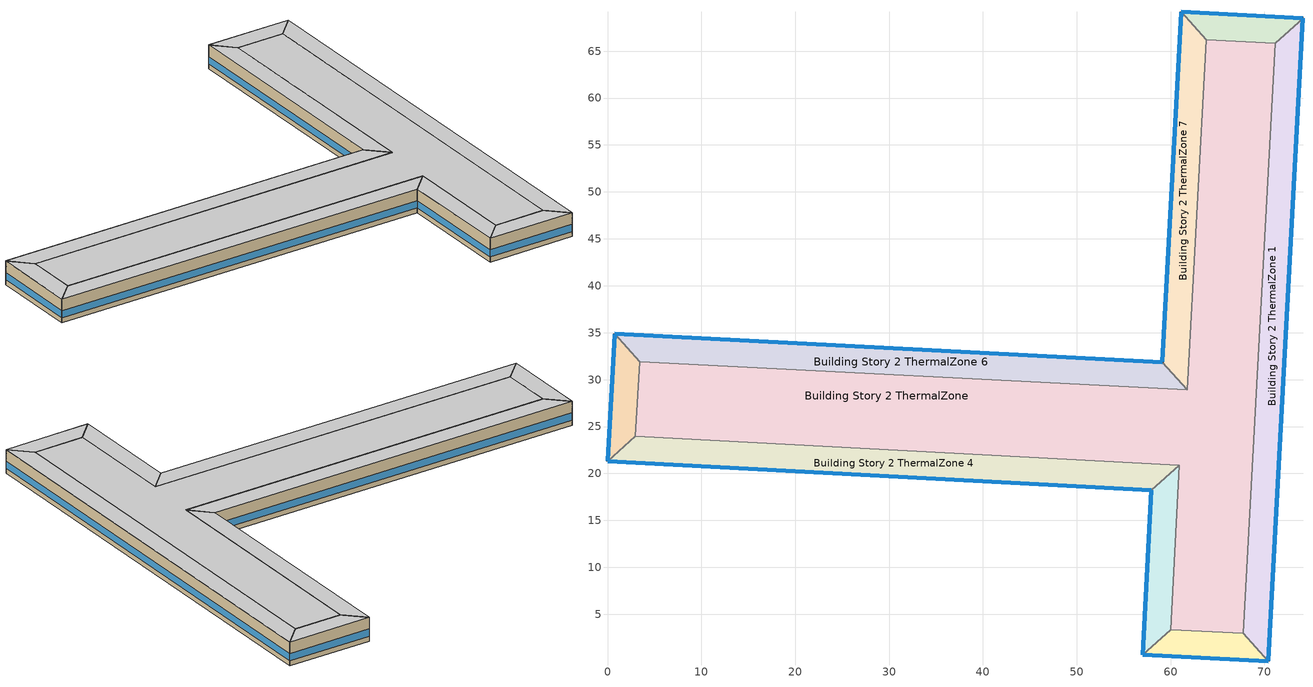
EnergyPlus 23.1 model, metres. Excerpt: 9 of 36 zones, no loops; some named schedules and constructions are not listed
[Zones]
Building Story 2 ThermalZone
 floor adiabatic (Typical Interior Ceiling): 71.13,65.85 67.74,2.97 59.99,3.35 60.92,20.89 2.98,23.99 3.43,31.9 61.79,28.9 63.8,66.22 z3.6
 wall adiabatic (Typical Interior Wall): 67.74,2.97 71.13,65.85 63.8,66.22 61.79,28.9 3.43,31.9 2.98,23.99 60.92,20.89 59.99,3.35 67.74,2.97 z3.6:7.2
 ceiling adiabatic (Typical Interior Floor): 63.8,66.22 61.79,28.9 3.43,31.9 2.98,23.99 60.92,20.89 59.99,3.35 67.74,2.97 71.13,65.85 z7.2
Building Story 2 ThermalZone 1
 floor adiabatic (Typical Interior Ceiling): 74.1,68.52 70.42,0 67.74,2.97 71.13,65.85 z3.6
 wall outside (Typical Insulated Steel Framed Exterior Wall R-12.99): 70.42,0 74.1,68.52 z3.6:7.2
 wall adiabatic (Typical Interior Wall): 74.1,68.52 71.13,65.85 67.74,2.97 70.42,0 z3.6:7.2
 window (U 0.55 SHGC 0.25): 70.42,0.03 74.1,68.5 z4.36:5.44
 ceiling adiabatic (Typical Interior Floor): 71.13,65.85 67.74,2.97 70.42,0 74.1,68.52 z7.2
Building Story 2 ThermalZone 2
 floor adiabatic (Typical Interior Ceiling): 70.42,0 57.02,0.67 59.99,3.35 67.74,2.97 z3.6
 wall outside (Typical Insulated Steel Framed Exterior Wall R-12.99): 57.02,0.67 70.42,0 z3.6:7.2
 wall adiabatic (Typical Interior Wall): 70.42,0 67.74,2.97 59.99,3.35 57.02,0.67 z3.6:7.2
 window (U 0.55 SHGC 0.25): 57.05,0.67 70.4,0 z4.36:5.45
 ceiling adiabatic (Typical Interior Floor): 67.74,2.97 59.99,3.35 57.02,0.67 70.42,0 z7.2
Building Story 2 ThermalZone 3
 floor adiabatic (Typical Interior Ceiling): 57.02,0.67 57.94,18.21 60.92,20.89 59.99,3.35 z3.6
 wall outside (Typical Insulated Steel Framed Exterior Wall R-12.99): 57.94,18.21 57.02,0.67 z3.6:7.2
 wall adiabatic (Typical Interior Wall): 57.02,0.67 59.99,3.35 60.92,20.89 57.94,18.21 z3.6:7.2
 window (U 0.55 SHGC 0.25): 57.94,18.19 57.02,0.69 z4.36:5.45
 ceiling adiabatic (Typical Interior Floor): 59.99,3.35 60.92,20.89 57.94,18.21 57.02,0.67 z7.2
Building Story 2 ThermalZone 4
 floor adiabatic (Typical Interior Ceiling): 57.94,18.21 0,21.32 2.98,23.99 60.92,20.89 z3.6
 wall outside (Typical Insulated Steel Framed Exterior Wall R-12.99): 0,21.32 57.94,18.21 z3.6:7.2
 wall adiabatic (Typical Interior Wall): 57.94,18.21 60.92,20.89 2.98,23.99 0,21.32 z3.6:7.2
 window (U 0.55 SHGC 0.25): 0.03,21.32 57.92,18.22 z4.36:5.44
 ceiling adiabatic (Typical Interior Floor): 60.92,20.89 2.98,23.99 0,21.32 57.94,18.21 z7.2
Building Story 2 ThermalZone 5
 floor adiabatic (Typical Interior Ceiling): 0,21.32 0.75,34.87 3.43,31.9 2.98,23.99 z3.6
 wall outside (Typical Insulated Steel Framed Exterior Wall R-12.99): 0.75,34.87 0,21.32 z3.6:7.2
 wall adiabatic (Typical Interior Wall): 0,21.32 2.98,23.99 3.43,31.9 0.75,34.87 z3.6:7.2
 window (U 0.55 SHGC 0.25): 0.75,34.85 0,21.35 z4.36:5.45
 ceiling adiabatic (Typical Interior Floor): 2.98,23.99 3.43,31.9 0.75,34.87 0,21.32 z7.2
Building Story 2 ThermalZone 6
 floor adiabatic (Typical Interior Ceiling): 0.75,34.87 59.12,31.87 61.79,28.9 3.43,31.9 z3.6
 wall outside (Typical Insulated Steel Framed Exterior Wall R-12.99): 59.12,31.87 0.75,34.87 z3.6:7.2
 wall adiabatic (Typical Interior Wall): 0.75,34.87 3.43,31.9 61.79,28.9 59.12,31.87 z3.6:7.2
 window (U 0.55 SHGC 0.25): 59.09,31.88 0.78,34.87 z4.36:5.44
 ceiling adiabatic (Typical Interior Ceiling): 3.43,31.9 61.79,28.9 59.12,31.87 0.75,34.87 z7.2
Building Story 2 ThermalZone 7
 floor adiabatic (Typical Interior Floor): 59.12,31.87 61.13,69.19 63.8,66.22 61.79,28.9 z3.6
 wall outside (Typical Insulated Steel Framed Exterior Wall R-12.99): 61.13,69.19 59.12,31.87 z3.6:7.2
 wall adiabatic (Typical Interior Wall): 59.12,31.87 61.79,28.9 63.8,66.22 61.13,69.19 z3.6:7.2
 window (U 0.55 SHGC 0.25): 61.12,69.17 59.12,31.9 z4.36:5.44
 ceiling adiabatic (Typical Interior Ceiling): 61.79,28.9 63.8,66.22 61.13,69.19 59.12,31.87 z7.2
Building Story 2 ThermalZone 8
 floor adiabatic (Typical Interior Floor): 61.13,69.19 74.1,68.52 71.13,65.85 63.8,66.22 z3.6
 wall outside (Typical Insulated Steel Framed Exterior Wall R-12.99): 74.1,68.52 61.13,69.19 z3.6:7.2
 wall adiabatic (Typical Interior Wall): 61.13,69.19 63.8,66.22 71.13,65.85 74.1,68.52 z3.6:7.2
 window (U 0.55 SHGC 0.25): 74.08,68.53 61.15,69.19 z4.36:5.45
 ceiling adiabatic (Typical Interior Ceiling): 63.8,66.22 71.13,65.85 74.1,68.52 61.13,69.19 z7.2
[Schedule:Week:Daily]
SchoolSecondary BLDG_LIGHT_OFFICE_SCH_2013 Week Rule - Aug30-Sep5: SchoolSecondary BLDG_LIGHT_OFFICE_SCH_2013 Wknd Day 1, SchoolSecondary BLDG_LIGHT_OFFICE_SCH_2013 Wkdy Day 1, SchoolSecondary BLDG_LIGHT_OFFICE_SCH_2013 Wkdy Day 2, SchoolSecondary BLDG_LIGHT_OFFICE_SCH_2013 Wkdy Day 2, SchoolSecondary BLDG_LIGHT_OFFICE_SCH_2013 Wkdy Day 2, SchoolSecondary BLDG_LIGHT_OFFICE_SCH_2013 Wkdy Day 2, SchoolSecondary BLDG_LIGHT_OFFICE_SCH_2013 Default, SchoolSecondary BLDG_LIGHT_OFFICE_SCH_2013 Default, SchoolSecondary BLDG_LIGHT_OFFICE_SCH_2013 Summer Design Day, SchoolSecondary BLDG_LIGHT_OFFICE_SCH_2013 Winter Design Day, SchoolSecondary BLDG_LIGHT_OFFICE_SCH_2013 Default, SchoolSecondary BLDG_LIGHT_OFFICE_SCH_2013 Default
SchoolSecondary BLDG_LIGHT_OFFICE_SCH_2013 Week Rule - Sep6-Dec31: SchoolSecondary BLDG_LIGHT_OFFICE_SCH_2013 Default, SchoolSecondary BLDG_LIGHT_OFFICE_SCH_2013 Wkdy Day 2, SchoolSecondary BLDG_LIGHT_OFFICE_SCH_2013 Wkdy Day 2, SchoolSecondary BLDG_LIGHT_OFFICE_SCH_2013 Wkdy Day 2, SchoolSecondary BLDG_LIGHT_OFFICE_SCH_2013 Wkdy Day 2, SchoolSecondary BLDG_LIGHT_OFFICE_SCH_2013 Wkdy Day 2, SchoolSecondary BLDG_LIGHT_OFFICE_SCH_2013 Default, SchoolSecondary BLDG_LIGHT_OFFICE_SCH_2013 Default, SchoolSecondary BLDG_LIGHT_OFFICE_SCH_2013 Summer Design Day, SchoolSecondary BLDG_LIGHT_OFFICE_SCH_2013 Winter Design Day, SchoolSecondary BLDG_LIGHT_OFFICE_SCH_2013 Default, SchoolSecondary BLDG_LIGHT_OFFICE_SCH_2013 Default
SchoolSecondary BLDG_LIGHT_BATH_SCH_2013 Week Rule - Jan1-Jan3: SchoolSecondary BLDG_LIGHT_BATH_SCH_2013 Wkdy Day, SchoolSecondary BLDG_LIGHT_BATH_SCH_2013 Wkdy Day, SchoolSecondary BLDG_LIGHT_BATH_SCH_2013 Wkdy Day, SchoolSecondary BLDG_LIGHT_BATH_SCH_2013 Wkdy Day, SchoolSecondary BLDG_LIGHT_BATH_SCH_2013 Wkdy Day, SchoolSecondary BLDG_LIGHT_BATH_SCH_2013 Wkdy Day, SchoolSecondary BLDG_LIGHT_BATH_SCH_2013 Wknd Day, SchoolSecondary BLDG_LIGHT_BATH_SCH_2013 Default, SchoolSecondary BLDG_LIGHT_BATH_SCH_2013 Summer Design Day, SchoolSecondary BLDG_LIGHT_BATH_SCH_2013 Winter Design Day, SchoolSecondary BLDG_LIGHT_BATH_SCH_2013 Default, SchoolSecondary BLDG_LIGHT_BATH_SCH_2013 Default
SchoolSecondary BLDG_LIGHT_BATH_SCH_2013 Week Rule - Jan4-Jun27: SchoolSecondary BLDG_LIGHT_BATH_SCH_2013 Wknd Day, SchoolSecondary BLDG_LIGHT_BATH_SCH_2013 Wkdy Day, SchoolSecondary BLDG_LIGHT_BATH_SCH_2013 Wkdy Day, SchoolSecondary BLDG_LIGHT_BATH_SCH_2013 Wkdy Day, SchoolSecondary BLDG_LIGHT_BATH_SCH_2013 Wkdy Day, SchoolSecondary BLDG_LIGHT_BATH_SCH_2013 Wkdy Day, SchoolSecondary BLDG_LIGHT_BATH_SCH_2013 Wknd Day, SchoolSecondary BLDG_LIGHT_BATH_SCH_2013 Default, SchoolSecondary BLDG_LIGHT_BATH_SCH_2013 Summer Design Day, SchoolSecondary BLDG_LIGHT_BATH_SCH_2013 Winter Design Day, SchoolSecondary BLDG_LIGHT_BATH_SCH_2013 Default, SchoolSecondary BLDG_LIGHT_BATH_SCH_2013 Default
SchoolSecondary BLDG_LIGHT_BATH_SCH_2013 Week Rule - Jun28-Jul4: SchoolSecondary BLDG_LIGHT_BATH_SCH_2013 Wknd Day, SchoolSecondary BLDG_LIGHT_BATH_SCH_2013 Wkdy Day, SchoolSecondary BLDG_LIGHT_BATH_SCH_2013 Wkdy Day, SchoolSecondary BLDG_LIGHT_BATH_SCH_2013 Wkdy Day 1, SchoolSecondary BLDG_LIGHT_BATH_SCH_2013 Wkdy Day 1, SchoolSecondary BLDG_LIGHT_BATH_SCH_2013 Wkdy Day 1, SchoolSecondary BLDG_LIGHT_BATH_SCH_2013 Wknd Day 1, SchoolSecondary BLDG_LIGHT_BATH_SCH_2013 Default, SchoolSecondary BLDG_LIGHT_BATH_SCH_2013 Summer Design Day, SchoolSecondary BLDG_LIGHT_BATH_SCH_2013 Winter Design Day, SchoolSecondary BLDG_LIGHT_BATH_SCH_2013 Default, SchoolSecondary BLDG_LIGHT_BATH_SCH_2013 Default
SchoolSecondary BLDG_LIGHT_BATH_SCH_2013 Week Rule - Jul5-Aug29: SchoolSecondary BLDG_LIGHT_BATH_SCH_2013 Wknd Day 1, SchoolSecondary BLDG_LIGHT_BATH_SCH_2013 Wkdy Day 1, SchoolSecondary BLDG_LIGHT_BATH_SCH_2013 Wkdy Day 1, SchoolSecondary BLDG_LIGHT_BATH_SCH_2013 Wkdy Day 1, SchoolSecondary BLDG_LIGHT_BATH_SCH_2013 Wkdy Day 1, SchoolSecondary BLDG_LIGHT_BATH_SCH_2013 Wkdy Day 1, SchoolSecondary BLDG_LIGHT_BATH_SCH_2013 Wknd Day 1, SchoolSecondary BLDG_LIGHT_BATH_SCH_2013 Default, SchoolSecondary BLDG_LIGHT_BATH_SCH_2013 Summer Design Day, SchoolSecondary BLDG_LIGHT_BATH_SCH_2013 Winter Design Day, SchoolSecondary BLDG_LIGHT_BATH_SCH_2013 Default, SchoolSecondary BLDG_LIGHT_BATH_SCH_2013 Default
SchoolSecondary BLDG_LIGHT_BATH_SCH_2013 Week Rule - Aug30-Sep5: SchoolSecondary BLDG_LIGHT_BATH_SCH_2013 Wknd Day 1, SchoolSecondary BLDG_LIGHT_BATH_SCH_2013 Wkdy Day 1, SchoolSecondary BLDG_LIGHT_BATH_SCH_2013 Wkdy Day 2, SchoolSecondary BLDG_LIGHT_BATH_SCH_2013 Wkdy Day 2, SchoolSecondary BLDG_LIGHT_BATH_SCH_2013 Wkdy Day 2, SchoolSecondary BLDG_LIGHT_BATH_SCH_2013 Wkdy Day 2, SchoolSecondary BLDG_LIGHT_BATH_SCH_2013 Default, SchoolSecondary BLDG_LIGHT_BATH_SCH_2013 Default, SchoolSecondary BLDG_LIGHT_BATH_SCH_2013 Summer Design Day, SchoolSecondary BLDG_LIGHT_BATH_SCH_2013 Winter Design Day, SchoolSecondary BLDG_LIGHT_BATH_SCH_2013 Default, SchoolSecondary BLDG_LIGHT_BATH_SCH_2013 Default
SchoolSecondary BLDG_LIGHT_BATH_SCH_2013 Week Rule - Sep6-Dec31: SchoolSecondary BLDG_LIGHT_BATH_SCH_2013 Default, SchoolSecondary BLDG_LIGHT_BATH_SCH_2013 Wkdy Day 2, SchoolSecondary BLDG_LIGHT_BATH_SCH_2013 Wkdy Day 2, SchoolSecondary BLDG_LIGHT_BATH_SCH_2013 Wkdy Day 2, SchoolSecondary BLDG_LIGHT_BATH_SCH_2013 Wkdy Day 2, SchoolSecondary BLDG_LIGHT_BATH_SCH_2013 Wkdy Day 2, SchoolSecondary BLDG_LIGHT_BATH_SCH_2013 Default, SchoolSecondary BLDG_LIGHT_BATH_SCH_2013 Default, SchoolSecondary BLDG_LIGHT_BATH_SCH_2013 Summer Design Day, SchoolSecondary BLDG_LIGHT_BATH_SCH_2013 Winter Design Day, SchoolSecondary BLDG_LIGHT_BATH_SCH_2013 Default, SchoolSecondary BLDG_LIGHT_BATH_SCH_2013 Default
SchoolSecondary BLDG_OCC_SCH_Auditorium Week Rule - Jan1-Jan3: SchoolSecondary BLDG_OCC_SCH_Auditorium Wkdy|SmrDsn Day, SchoolSecondary BLDG_OCC_SCH_Auditorium Wkdy|SmrDsn Day, SchoolSecondary BLDG_OCC_SCH_Auditorium Wkdy|SmrDsn Day, SchoolSecondary BLDG_OCC_SCH_Auditorium Wkdy|SmrDsn Day, SchoolSecondary BLDG_OCC_SCH_Auditorium Wkdy|SmrDsn Day, SchoolSecondary BLDG_OCC_SCH_Auditorium Wkdy|SmrDsn Day, SchoolSecondary BLDG_OCC_SCH_Auditorium Wknd Day, SchoolSecondary BLDG_OCC_SCH_Auditorium Default, SchoolSecondary BLDG_OCC_SCH_Auditorium Summer Design Day, SchoolSecondary BLDG_OCC_SCH_Auditorium Winter Design Day, SchoolSecondary BLDG_OCC_SCH_Auditorium Default, SchoolSecondary BLDG_OCC_SCH_Auditorium Default
SchoolSecondary BLDG_OCC_SCH_Auditorium Week Rule - Jan4-Jun27: SchoolSecondary BLDG_OCC_SCH_Auditorium Wknd Day, SchoolSecondary BLDG_OCC_SCH_Auditorium Wkdy|SmrDsn Day, SchoolSecondary BLDG_OCC_SCH_Auditorium Wkdy|SmrDsn Day, SchoolSecondary BLDG_OCC_SCH_Auditorium Wkdy|SmrDsn Day, SchoolSecondary BLDG_OCC_SCH_Auditorium Wkdy|SmrDsn Day, SchoolSecondary BLDG_OCC_SCH_Auditorium Wkdy|SmrDsn Day, SchoolSecondary BLDG_OCC_SCH_Auditorium Wknd Day, SchoolSecondary BLDG_OCC_SCH_Auditorium Default, SchoolSecondary BLDG_OCC_SCH_Auditorium Summer Design Day, SchoolSecondary BLDG_OCC_SCH_Auditorium Winter Design Day, SchoolSecondary BLDG_OCC_SCH_Auditorium Default, SchoolSecondary BLDG_OCC_SCH_Auditorium Default
SchoolSecondary BLDG_OCC_SCH_Auditorium Week Rule - Jun28-Jul4: SchoolSecondary BLDG_OCC_SCH_Auditorium Wknd Day, SchoolSecondary BLDG_OCC_SCH_Auditorium Wkdy|SmrDsn Day, SchoolSecondary BLDG_OCC_SCH_Auditorium Wkdy|SmrDsn Day, SchoolSecondary BLDG_OCC_SCH_Auditorium Wkdy|SmrDsn Day 1, SchoolSecondary BLDG_OCC_SCH_Auditorium Wkdy|SmrDsn Day 1, SchoolSecondary BLDG_OCC_SCH_Auditorium Wkdy|SmrDsn Day 1, SchoolSecondary BLDG_OCC_SCH_Auditorium Wknd Day 1, SchoolSecondary BLDG_OCC_SCH_Auditorium Default, SchoolSecondary BLDG_OCC_SCH_Auditorium Summer Design Day, SchoolSecondary BLDG_OCC_SCH_Auditorium Winter Design Day, SchoolSecondary BLDG_OCC_SCH_Auditorium Default, SchoolSecondary BLDG_OCC_SCH_Auditorium Default
SchoolSecondary BLDG_OCC_SCH_Auditorium Week Rule - Jul5-Aug29: SchoolSecondary BLDG_OCC_SCH_Auditorium Wknd Day 1, SchoolSecondary BLDG_OCC_SCH_Auditorium Wkdy|SmrDsn Day 1, SchoolSecondary BLDG_OCC_SCH_Auditorium Wkdy|SmrDsn Day 1, SchoolSecondary BLDG_OCC_SCH_Auditorium Wkdy|SmrDsn Day 1, SchoolSecondary BLDG_OCC_SCH_Auditorium Wkdy|SmrDsn Day 1, SchoolSecondary BLDG_OCC_SCH_Auditorium Wkdy|SmrDsn Day 1, SchoolSecondary BLDG_OCC_SCH_Auditorium Wknd Day 1, SchoolSecondary BLDG_OCC_SCH_Auditorium Default, SchoolSecondary BLDG_OCC_SCH_Auditorium Summer Design Day, SchoolSecondary BLDG_OCC_SCH_Auditorium Winter Design Day, SchoolSecondary BLDG_OCC_SCH_Auditorium Default, SchoolSecondary BLDG_OCC_SCH_Auditorium Default
SchoolSecondary BLDG_OCC_SCH_Auditorium Week Rule - Aug30-Sep5: SchoolSecondary BLDG_OCC_SCH_Auditorium Wknd Day 1, SchoolSecondary BLDG_OCC_SCH_Auditorium Wkdy|SmrDsn Day 1, SchoolSecondary BLDG_OCC_SCH_Auditorium Wkdy|SmrDsn Day 2, SchoolSecondary BLDG_OCC_SCH_Auditorium Wkdy|SmrDsn Day 2, SchoolSecondary BLDG_OCC_SCH_Auditorium Wkdy|SmrDsn Day 2, SchoolSecondary BLDG_OCC_SCH_Auditorium Wkdy|SmrDsn Day 2, SchoolSecondary BLDG_OCC_SCH_Auditorium Default, SchoolSecondary BLDG_OCC_SCH_Auditorium Default, SchoolSecondary BLDG_OCC_SCH_Auditorium Summer Design Day, SchoolSecondary BLDG_OCC_SCH_Auditorium Winter Design Day, SchoolSecondary BLDG_OCC_SCH_Auditorium Default, SchoolSecondary BLDG_OCC_SCH_Auditorium Default
SchoolSecondary BLDG_OCC_SCH_Auditorium Week Rule - Sep6-Dec31: SchoolSecondary BLDG_OCC_SCH_Auditorium Default, SchoolSecondary BLDG_OCC_SCH_Auditorium Wkdy|SmrDsn Day 2, SchoolSecondary BLDG_OCC_SCH_Auditorium Wkdy|SmrDsn Day 2, SchoolSecondary BLDG_OCC_SCH_Auditorium Wkdy|SmrDsn Day 2, SchoolSecondary BLDG_OCC_SCH_Auditorium Wkdy|SmrDsn Day 2, SchoolSecondary BLDG_OCC_SCH_Auditorium Wkdy|SmrDsn Day 2, SchoolSecondary BLDG_OCC_SCH_Auditorium Default, SchoolSecondary BLDG_OCC_SCH_Auditorium Default, SchoolSecondary BLDG_OCC_SCH_Auditorium Summer Design Day, SchoolSecondary BLDG_OCC_SCH_Auditorium Winter Design Day, SchoolSecondary BLDG_OCC_SCH_Auditorium Default, SchoolSecondary BLDG_OCC_SCH_Auditorium Default
SchoolSecondary BLDG_OCC_SCH_Cafeteria Week Rule - Jan1-Jan3: SchoolSecondary BLDG_OCC_SCH_Cafeteria Wkdy|SmrDsn Day, SchoolSecondary BLDG_OCC_SCH_Cafeteria Wkdy|SmrDsn Day, SchoolSecondary BLDG_OCC_SCH_Cafeteria Wkdy|SmrDsn Day, SchoolSecondary BLDG_OCC_SCH_Cafeteria Wkdy|SmrDsn Day, SchoolSecondary BLDG_OCC_SCH_Cafeteria Wkdy|SmrDsn Day, SchoolSecondary BLDG_OCC_SCH_Cafeteria Wkdy|SmrDsn Day, SchoolSecondary BLDG_OCC_SCH_Cafeteria Wknd Day, SchoolSecondary BLDG_OCC_SCH_Cafeteria Default, SchoolSecondary BLDG_OCC_SCH_Cafeteria Summer Design Day, SchoolSecondary BLDG_OCC_SCH_Cafeteria Winter Design Day, SchoolSecondary BLDG_OCC_SCH_Cafeteria Default, SchoolSecondary BLDG_OCC_SCH_Cafeteria Default
SchoolSecondary BLDG_OCC_SCH_Cafeteria Week Rule - Jan4-Jun27: SchoolSecondary BLDG_OCC_SCH_Cafeteria Wknd Day, SchoolSecondary BLDG_OCC_SCH_Cafeteria Wkdy|SmrDsn Day, SchoolSecondary BLDG_OCC_SCH_Cafeteria Wkdy|SmrDsn Day, SchoolSecondary BLDG_OCC_SCH_Cafeteria Wkdy|SmrDsn Day, SchoolSecondary BLDG_OCC_SCH_Cafeteria Wkdy|SmrDsn Day, SchoolSecondary BLDG_OCC_SCH_Cafeteria Wkdy|SmrDsn Day, SchoolSecondary BLDG_OCC_SCH_Cafeteria Wknd Day, SchoolSecondary BLDG_OCC_SCH_Cafeteria Default, SchoolSecondary BLDG_OCC_SCH_Cafeteria Summer Design Day, SchoolSecondary BLDG_OCC_SCH_Cafeteria Winter Design Day, SchoolSecondary BLDG_OCC_SCH_Cafeteria Default, SchoolSecondary BLDG_OCC_SCH_Cafeteria Default
SchoolSecondary BLDG_OCC_SCH_Cafeteria Week Rule - Jun28-Jul4: SchoolSecondary BLDG_OCC_SCH_Cafeteria Wknd Day, SchoolSecondary BLDG_OCC_SCH_Cafeteria Wkdy|SmrDsn Day, SchoolSecondary BLDG_OCC_SCH_Cafeteria Wkdy|SmrDsn Day, SchoolSecondary BLDG_OCC_SCH_Cafeteria Wkdy|SmrDsn Day 1, SchoolSecondary BLDG_OCC_SCH_Cafeteria Wkdy|SmrDsn Day 1, SchoolSecondary BLDG_OCC_SCH_Cafeteria Wkdy|SmrDsn Day 1, SchoolSecondary BLDG_OCC_SCH_Cafeteria Wknd Day 1, SchoolSecondary BLDG_OCC_SCH_Cafeteria Default, SchoolSecondary BLDG_OCC_SCH_Cafeteria Summer Design Day, SchoolSecondary BLDG_OCC_SCH_Cafeteria Winter Design Day, SchoolSecondary BLDG_OCC_SCH_Cafeteria Default, SchoolSecondary BLDG_OCC_SCH_Cafeteria Default
SchoolSecondary BLDG_OCC_SCH_Cafeteria Week Rule - Jul5-Aug29: SchoolSecondary BLDG_OCC_SCH_Cafeteria Wknd Day 1, SchoolSecondary BLDG_OCC_SCH_Cafeteria Wkdy|SmrDsn Day 1, SchoolSecondary BLDG_OCC_SCH_Cafeteria Wkdy|SmrDsn Day 1, SchoolSecondary BLDG_OCC_SCH_Cafeteria Wkdy|SmrDsn Day 1, SchoolSecondary BLDG_OCC_SCH_Cafeteria Wkdy|SmrDsn Day 1, SchoolSecondary BLDG_OCC_SCH_Cafeteria Wkdy|SmrDsn Day 1, SchoolSecondary BLDG_OCC_SCH_Cafeteria Wknd Day 1, SchoolSecondary BLDG_OCC_SCH_Cafeteria Default, SchoolSecondary BLDG_OCC_SCH_Cafeteria Summer Design Day, SchoolSecondary BLDG_OCC_SCH_Cafeteria Winter Design Day, SchoolSecondary BLDG_OCC_SCH_Cafeteria Default, SchoolSecondary BLDG_OCC_SCH_Cafeteria Default
SchoolSecondary BLDG_OCC_SCH_Cafeteria Week Rule - Aug30-Sep5: SchoolSecondary BLDG_OCC_SCH_Cafeteria Wknd Day 1, SchoolSecondary BLDG_OCC_SCH_Cafeteria Wkdy|SmrDsn Day 1, SchoolSecondary BLDG_OCC_SCH_Cafeteria Wkdy|SmrDsn Day 2, SchoolSecondary BLDG_OCC_SCH_Cafeteria Wkdy|SmrDsn Day 2, SchoolSecondary BLDG_OCC_SCH_Cafeteria Wkdy|SmrDsn Day 2, SchoolSecondary BLDG_OCC_SCH_Cafeteria Wkdy|SmrDsn Day 2, SchoolSecondary BLDG_OCC_SCH_Cafeteria Default, SchoolSecondary BLDG_OCC_SCH_Cafeteria Default, SchoolSecondary BLDG_OCC_SCH_Cafeteria Summer Design Day, SchoolSecondary BLDG_OCC_SCH_Cafeteria Winter Design Day, SchoolSecondary BLDG_OCC_SCH_Cafeteria Default, SchoolSecondary BLDG_OCC_SCH_Cafeteria Default
SchoolSecondary BLDG_OCC_SCH_Cafeteria Week Rule - Sep6-Dec31: SchoolSecondary BLDG_OCC_SCH_Cafeteria Default, SchoolSecondary BLDG_OCC_SCH_Cafeteria Wkdy|SmrDsn Day 2, SchoolSecondary BLDG_OCC_SCH_Cafeteria Wkdy|SmrDsn Day 2, SchoolSecondary BLDG_OCC_SCH_Cafeteria Wkdy|SmrDsn Day 2, SchoolSecondary BLDG_OCC_SCH_Cafeteria Wkdy|SmrDsn Day 2, SchoolSecondary BLDG_OCC_SCH_Cafeteria Wkdy|SmrDsn Day 2, SchoolSecondary BLDG_OCC_SCH_Cafeteria Default, SchoolSecondary BLDG_OCC_SCH_Cafeteria Default, SchoolSecondary BLDG_OCC_SCH_Cafeteria Summer Design Day, SchoolSecondary BLDG_OCC_SCH_Cafeteria Winter Design Day, SchoolSecondary BLDG_OCC_SCH_Cafeteria Default, SchoolSecondary BLDG_OCC_SCH_Cafeteria Default
SchoolSecondary BLDG_OCC_SCH_Extend Week Rule - Jan1-Jan3: SchoolSecondary BLDG_OCC_SCH_Extend Wkdy|SmrDsn Day, SchoolSecondary BLDG_OCC_SCH_Extend Wkdy|SmrDsn Day, SchoolSecondary BLDG_OCC_SCH_Extend Wkdy|SmrDsn Day, SchoolSecondary BLDG_OCC_SCH_Extend Wkdy|SmrDsn Day, SchoolSecondary BLDG_OCC_SCH_Extend Wkdy|SmrDsn Day, SchoolSecondary BLDG_OCC_SCH_Extend Wkdy|SmrDsn Day, SchoolSecondary BLDG_OCC_SCH_Extend Wknd Day, SchoolSecondary BLDG_OCC_SCH_Extend Default, SchoolSecondary BLDG_OCC_SCH_Extend Summer Design Day, SchoolSecondary BLDG_OCC_SCH_Extend Winter Design Day, SchoolSecondary BLDG_OCC_SCH_Extend Default, SchoolSecondary BLDG_OCC_SCH_Extend Default
SchoolSecondary BLDG_OCC_SCH_Extend Week Rule - Jan4-Jun27: SchoolSecondary BLDG_OCC_SCH_Extend Wknd Day, SchoolSecondary BLDG_OCC_SCH_Extend Wkdy|SmrDsn Day, SchoolSecondary BLDG_OCC_SCH_Extend Wkdy|SmrDsn Day, SchoolSecondary BLDG_OCC_SCH_Extend Wkdy|SmrDsn Day, SchoolSecondary BLDG_OCC_SCH_Extend Wkdy|SmrDsn Day, SchoolSecondary BLDG_OCC_SCH_Extend Wkdy|SmrDsn Day, SchoolSecondary BLDG_OCC_SCH_Extend Wknd Day, SchoolSecondary BLDG_OCC_SCH_Extend Default, SchoolSecondary BLDG_OCC_SCH_Extend Summer Design Day, SchoolSecondary BLDG_OCC_SCH_Extend Winter Design Day, SchoolSecondary BLDG_OCC_SCH_Extend Default, SchoolSecondary BLDG_OCC_SCH_Extend Default
SchoolSecondary BLDG_OCC_SCH_Extend Week Rule - Jun28-Jul4: SchoolSecondary BLDG_OCC_SCH_Extend Wknd Day, SchoolSecondary BLDG_OCC_SCH_Extend Wkdy|SmrDsn Day, SchoolSecondary BLDG_OCC_SCH_Extend Wkdy|SmrDsn Day, SchoolSecondary BLDG_OCC_SCH_Extend Wkdy|SmrDsn Day 1, SchoolSecondary BLDG_OCC_SCH_Extend Wkdy|SmrDsn Day 1, SchoolSecondary BLDG_OCC_SCH_Extend Wkdy|SmrDsn Day 1, SchoolSecondary BLDG_OCC_SCH_Extend Wknd Day 1, SchoolSecondary BLDG_OCC_SCH_Extend Default, SchoolSecondary BLDG_OCC_SCH_Extend Summer Design Day, SchoolSecondary BLDG_OCC_SCH_Extend Winter Design Day, SchoolSecondary BLDG_OCC_SCH_Extend Default, SchoolSecondary BLDG_OCC_SCH_Extend Default
SchoolSecondary BLDG_OCC_SCH_Extend Week Rule - Jul5-Aug29: SchoolSecondary BLDG_OCC_SCH_Extend Wknd Day 1, SchoolSecondary BLDG_OCC_SCH_Extend Wkdy|SmrDsn Day 1, SchoolSecondary BLDG_OCC_SCH_Extend Wkdy|SmrDsn Day 1, SchoolSecondary BLDG_OCC_SCH_Extend Wkdy|SmrDsn Day 1, SchoolSecondary BLDG_OCC_SCH_Extend Wkdy|SmrDsn Day 1, SchoolSecondary BLDG_OCC_SCH_Extend Wkdy|SmrDsn Day 1, SchoolSecondary BLDG_OCC_SCH_Extend Wknd Day 1, SchoolSecondary BLDG_OCC_SCH_Extend Default, SchoolSecondary BLDG_OCC_SCH_Extend Summer Design Day, SchoolSecondary BLDG_OCC_SCH_Extend Winter Design Day, SchoolSecondary BLDG_OCC_SCH_Extend Default, SchoolSecondary BLDG_OCC_SCH_Extend Default
SchoolSecondary BLDG_OCC_SCH_Extend Week Rule - Aug30-Sep5: SchoolSecondary BLDG_OCC_SCH_Extend Wknd Day 1, SchoolSecondary BLDG_OCC_SCH_Extend Wkdy|SmrDsn Day 1, SchoolSecondary BLDG_OCC_SCH_Extend Wkdy|SmrDsn Day 2, SchoolSecondary BLDG_OCC_SCH_Extend Wkdy|SmrDsn Day 2, SchoolSecondary BLDG_OCC_SCH_Extend Wkdy|SmrDsn Day 2, SchoolSecondary BLDG_OCC_SCH_Extend Wkdy|SmrDsn Day 2, SchoolSecondary BLDG_OCC_SCH_Extend Default, SchoolSecondary BLDG_OCC_SCH_Extend Default, SchoolSecondary BLDG_OCC_SCH_Extend Summer Design Day, SchoolSecondary BLDG_OCC_SCH_Extend Winter Design Day, SchoolSecondary BLDG_OCC_SCH_Extend Default, SchoolSecondary BLDG_OCC_SCH_Extend Default
SchoolSecondary BLDG_OCC_SCH_Extend Week Rule - Sep6-Dec31: SchoolSecondary BLDG_OCC_SCH_Extend Default, SchoolSecondary BLDG_OCC_SCH_Extend Wkdy|SmrDsn Day 2, SchoolSecondary BLDG_OCC_SCH_Extend Wkdy|SmrDsn Day 2, SchoolSecondary BLDG_OCC_SCH_Extend Wkdy|SmrDsn Day 2, SchoolSecondary BLDG_OCC_SCH_Extend Wkdy|SmrDsn Day 2, SchoolSecondary BLDG_OCC_SCH_Extend Wkdy|SmrDsn Day 2, SchoolSecondary BLDG_OCC_SCH_Extend Default, SchoolSecondary BLDG_OCC_SCH_Extend Default, SchoolSecondary BLDG_OCC_SCH_Extend Summer Design Day, SchoolSecondary BLDG_OCC_SCH_Extend Winter Design Day, SchoolSecondary BLDG_OCC_SCH_Extend Default, SchoolSecondary BLDG_OCC_SCH_Extend Default
SchoolSecondary BLDG_OCC_SCH_Gym Week Rule - Jan1-Jan3: SchoolSecondary BLDG_OCC_SCH_Gym Wkdy|SmrDsn Day, SchoolSecondary BLDG_OCC_SCH_Gym Wkdy|SmrDsn Day, SchoolSecondary BLDG_OCC_SCH_Gym Wkdy|SmrDsn Day, SchoolSecondary BLDG_OCC_SCH_Gym Wkdy|SmrDsn Day, SchoolSecondary BLDG_OCC_SCH_Gym Wkdy|SmrDsn Day, SchoolSecondary BLDG_OCC_SCH_Gym Wkdy|SmrDsn Day, SchoolSecondary BLDG_OCC_SCH_Gym Wknd Day, SchoolSecondary BLDG_OCC_SCH_Gym Default, SchoolSecondary BLDG_OCC_SCH_Gym Summer Design Day, SchoolSecondary BLDG_OCC_SCH_Gym Winter Design Day, SchoolSecondary BLDG_OCC_SCH_Gym Default, SchoolSecondary BLDG_OCC_SCH_Gym Default
SchoolSecondary BLDG_OCC_SCH_Gym Week Rule - Jan4-Jun27: SchoolSecondary BLDG_OCC_SCH_Gym Wknd Day, SchoolSecondary BLDG_OCC_SCH_Gym Wkdy|SmrDsn Day, SchoolSecondary BLDG_OCC_SCH_Gym Wkdy|SmrDsn Day, SchoolSecondary BLDG_OCC_SCH_Gym Wkdy|SmrDsn Day, SchoolSecondary BLDG_OCC_SCH_Gym Wkdy|SmrDsn Day, SchoolSecondary BLDG_OCC_SCH_Gym Wkdy|SmrDsn Day, SchoolSecondary BLDG_OCC_SCH_Gym Wknd Day, SchoolSecondary BLDG_OCC_SCH_Gym Default, SchoolSecondary BLDG_OCC_SCH_Gym Summer Design Day, SchoolSecondary BLDG_OCC_SCH_Gym Winter Design Day, SchoolSecondary BLDG_OCC_SCH_Gym Default, SchoolSecondary BLDG_OCC_SCH_Gym Default
SchoolSecondary BLDG_OCC_SCH_Gym Week Rule - Jun28-Jul4: SchoolSecondary BLDG_OCC_SCH_Gym Wknd Day, SchoolSecondary BLDG_OCC_SCH_Gym Wkdy|SmrDsn Day, SchoolSecondary BLDG_OCC_SCH_Gym Wkdy|SmrDsn Day, SchoolSecondary BLDG_OCC_SCH_Gym Wkdy|SmrDsn Day 1, SchoolSecondary BLDG_OCC_SCH_Gym Wkdy|SmrDsn Day 1, SchoolSecondary BLDG_OCC_SCH_Gym Wkdy|SmrDsn Day 1, SchoolSecondary BLDG_OCC_SCH_Gym Wknd Day 1, SchoolSecondary BLDG_OCC_SCH_Gym Default, SchoolSecondary BLDG_OCC_SCH_Gym Summer Design Day, SchoolSecondary BLDG_OCC_SCH_Gym Winter Design Day, SchoolSecondary BLDG_OCC_SCH_Gym Default, SchoolSecondary BLDG_OCC_SCH_Gym Default
SchoolSecondary BLDG_OCC_SCH_Gym Week Rule - Jul5-Aug29: SchoolSecondary BLDG_OCC_SCH_Gym Wknd Day 1, SchoolSecondary BLDG_OCC_SCH_Gym Wkdy|SmrDsn Day 1, SchoolSecondary BLDG_OCC_SCH_Gym Wkdy|SmrDsn Day 1, SchoolSecondary BLDG_OCC_SCH_Gym Wkdy|SmrDsn Day 1, SchoolSecondary BLDG_OCC_SCH_Gym Wkdy|SmrDsn Day 1, SchoolSecondary BLDG_OCC_SCH_Gym Wkdy|SmrDsn Day 1, SchoolSecondary BLDG_OCC_SCH_Gym Wknd Day 1, SchoolSecondary BLDG_OCC_SCH_Gym Default, SchoolSecondary BLDG_OCC_SCH_Gym Summer Design Day, SchoolSecondary BLDG_OCC_SCH_Gym Winter Design Day, SchoolSecondary BLDG_OCC_SCH_Gym Default, SchoolSecondary BLDG_OCC_SCH_Gym Default
SchoolSecondary BLDG_OCC_SCH_Gym Week Rule - Aug30-Sep5: SchoolSecondary BLDG_OCC_SCH_Gym Wknd Day 1, SchoolSecondary BLDG_OCC_SCH_Gym Wkdy|SmrDsn Day 1, SchoolSecondary BLDG_OCC_SCH_Gym Wkdy|SmrDsn Day 2, SchoolSecondary BLDG_OCC_SCH_Gym Wkdy|SmrDsn Day 2, SchoolSecondary BLDG_OCC_SCH_Gym Wkdy|SmrDsn Day 2, SchoolSecondary BLDG_OCC_SCH_Gym Wkdy|SmrDsn Day 2, SchoolSecondary BLDG_OCC_SCH_Gym Default, SchoolSecondary BLDG_OCC_SCH_Gym Default, SchoolSecondary BLDG_OCC_SCH_Gym Summer Design Day, SchoolSecondary BLDG_OCC_SCH_Gym Winter Design Day, SchoolSecondary BLDG_OCC_SCH_Gym Default, SchoolSecondary BLDG_OCC_SCH_Gym Default
SchoolSecondary BLDG_OCC_SCH_Gym Week Rule - Sep6-Dec31: SchoolSecondary BLDG_OCC_SCH_Gym Default, SchoolSecondary BLDG_OCC_SCH_Gym Wkdy|SmrDsn Day 2, SchoolSecondary BLDG_OCC_SCH_Gym Wkdy|SmrDsn Day 2, SchoolSecondary BLDG_OCC_SCH_Gym Wkdy|SmrDsn Day 2, SchoolSecondary BLDG_OCC_SCH_Gym Wkdy|SmrDsn Day 2, SchoolSecondary BLDG_OCC_SCH_Gym Wkdy|SmrDsn Day 2, SchoolSecondary BLDG_OCC_SCH_Gym Default, SchoolSecondary BLDG_OCC_SCH_Gym Default, SchoolSecondary BLDG_OCC_SCH_Gym Summer Design Day, SchoolSecondary BLDG_OCC_SCH_Gym Winter Design Day, SchoolSecondary BLDG_OCC_SCH_Gym Default, SchoolSecondary BLDG_OCC_SCH_Gym Default
SchoolSecondary BLDG_OCC_SCH_Offices Week Rule - Jan1-Jan3: SchoolSecondary BLDG_OCC_SCH_Offices Wkdy|SmrDsn Day, SchoolSecondary BLDG_OCC_SCH_Offices Wkdy|SmrDsn Day, SchoolSecondary BLDG_OCC_SCH_Offices Wkdy|SmrDsn Day, SchoolSecondary BLDG_OCC_SCH_Offices Wkdy|SmrDsn Day, SchoolSecondary BLDG_OCC_SCH_Offices Wkdy|SmrDsn Day, SchoolSecondary BLDG_OCC_SCH_Offices Wkdy|SmrDsn Day, SchoolSecondary BLDG_OCC_SCH_Offices Wknd Day, SchoolSecondary BLDG_OCC_SCH_Offices Default, SchoolSecondary BLDG_OCC_SCH_Offices Summer Design Day, SchoolSecondary BLDG_OCC_SCH_Offices Winter Design Day, SchoolSecondary BLDG_OCC_SCH_Offices Default, SchoolSecondary BLDG_OCC_SCH_Offices Default
SchoolSecondary BLDG_OCC_SCH_Offices Week Rule - Jan4-Jun27: SchoolSecondary BLDG_OCC_SCH_Offices Wknd Day, SchoolSecondary BLDG_OCC_SCH_Offices Wkdy|SmrDsn Day, SchoolSecondary BLDG_OCC_SCH_Offices Wkdy|SmrDsn Day, SchoolSecondary BLDG_OCC_SCH_Offices Wkdy|SmrDsn Day, SchoolSecondary BLDG_OCC_SCH_Offices Wkdy|SmrDsn Day, SchoolSecondary BLDG_OCC_SCH_Offices Wkdy|SmrDsn Day, SchoolSecondary BLDG_OCC_SCH_Offices Wknd Day, SchoolSecondary BLDG_OCC_SCH_Offices Default, SchoolSecondary BLDG_OCC_SCH_Offices Summer Design Day, SchoolSecondary BLDG_OCC_SCH_Offices Winter Design Day, SchoolSecondary BLDG_OCC_SCH_Offices Default, SchoolSecondary BLDG_OCC_SCH_Offices Default
SchoolSecondary BLDG_OCC_SCH_Offices Week Rule - Jun28-Jul4: SchoolSecondary BLDG_OCC_SCH_Offices Wknd Day, SchoolSecondary BLDG_OCC_SCH_Offices Wkdy|SmrDsn Day, SchoolSecondary BLDG_OCC_SCH_Offices Wkdy|SmrDsn Day, SchoolSecondary BLDG_OCC_SCH_Offices Wkdy|SmrDsn Day 1, SchoolSecondary BLDG_OCC_SCH_Offices Wkdy|SmrDsn Day 1, SchoolSecondary BLDG_OCC_SCH_Offices Wkdy|SmrDsn Day 1, SchoolSecondary BLDG_OCC_SCH_Offices Wknd Day 1, SchoolSecondary BLDG_OCC_SCH_Offices Default, SchoolSecondary BLDG_OCC_SCH_Offices Summer Design Day, SchoolSecondary BLDG_OCC_SCH_Offices Winter Design Day, SchoolSecondary BLDG_OCC_SCH_Offices Default, SchoolSecondary BLDG_OCC_SCH_Offices Default
SchoolSecondary BLDG_OCC_SCH_Offices Week Rule - Jul5-Aug29: SchoolSecondary BLDG_OCC_SCH_Offices Wknd Day 1, SchoolSecondary BLDG_OCC_SCH_Offices Wkdy|SmrDsn Day 1, SchoolSecondary BLDG_OCC_SCH_Offices Wkdy|SmrDsn Day 1, SchoolSecondary BLDG_OCC_SCH_Offices Wkdy|SmrDsn Day 1, SchoolSecondary BLDG_OCC_SCH_Offices Wkdy|SmrDsn Day 1, SchoolSecondary BLDG_OCC_SCH_Offices Wkdy|SmrDsn Day 1, SchoolSecondary BLDG_OCC_SCH_Offices Wknd Day 1, SchoolSecondary BLDG_OCC_SCH_Offices Default, SchoolSecondary BLDG_OCC_SCH_Offices Summer Design Day, SchoolSecondary BLDG_OCC_SCH_Offices Winter Design Day, SchoolSecondary BLDG_OCC_SCH_Offices Default, SchoolSecondary BLDG_OCC_SCH_Offices Default
SchoolSecondary BLDG_OCC_SCH_Offices Week Rule - Aug30-Sep5: SchoolSecondary BLDG_OCC_SCH_Offices Wknd Day 1, SchoolSecondary BLDG_OCC_SCH_Offices Wkdy|SmrDsn Day 1, SchoolSecondary BLDG_OCC_SCH_Offices Wkdy|SmrDsn Day 2, SchoolSecondary BLDG_OCC_SCH_Offices Wkdy|SmrDsn Day 2, SchoolSecondary BLDG_OCC_SCH_Offices Wkdy|SmrDsn Day 2, SchoolSecondary BLDG_OCC_SCH_Offices Wkdy|SmrDsn Day 2, SchoolSecondary BLDG_OCC_SCH_Offices Default, SchoolSecondary BLDG_OCC_SCH_Offices Default, SchoolSecondary BLDG_OCC_SCH_Offices Summer Design Day, SchoolSecondary BLDG_OCC_SCH_Offices Winter Design Day, SchoolSecondary BLDG_OCC_SCH_Offices Default, SchoolSecondary BLDG_OCC_SCH_Offices Default
SchoolSecondary BLDG_OCC_SCH_Offices Week Rule - Sep6-Dec31: SchoolSecondary BLDG_OCC_SCH_Offices Default, SchoolSecondary BLDG_OCC_SCH_Offices Wkdy|SmrDsn Day 2, SchoolSecondary BLDG_OCC_SCH_Offices Wkdy|SmrDsn Day 2, SchoolSecondary BLDG_OCC_SCH_Offices Wkdy|SmrDsn Day 2, SchoolSecondary BLDG_OCC_SCH_Offices Wkdy|SmrDsn Day 2, SchoolSecondary BLDG_OCC_SCH_Offices Wkdy|SmrDsn Day 2, SchoolSecondary BLDG_OCC_SCH_Offices Default, SchoolSecondary BLDG_OCC_SCH_Offices Default, SchoolSecondary BLDG_OCC_SCH_Offices Summer Design Day, SchoolSecondary BLDG_OCC_SCH_Offices Winter Design Day, SchoolSecondary BLDG_OCC_SCH_Offices Default, SchoolSecondary BLDG_OCC_SCH_Offices Default
Elevator Schedule 3 Week Rule - Jan1-Jan3: 72 space(s) Occ Sch Thursday 19, 72 space(s) Occ Sch Thursday 19, 72 space(s) Occ Sch Thursday 19, 72 space(s) Occ Sch Thursday 19, 72 space(s) Occ Sch Thursday 19, 72 space(s) Occ Sch Friday 19, 72 space(s) Occ Sch Saturday 3, 72 space(s) Occ Sch Default 3, 72 space(s) Occ Sch Summer Design Day 3, 72 space(s) Occ Sch Winter Design Day 3, 72 space(s) Occ Sch Default 3, 72 space(s) Occ Sch Default 3
Elevator Schedule 3 Week Rule - Jan4-Jun13: 72 space(s) Occ Sch Sunday 3, 72 space(s) Occ Sch Default 3, 72 space(s) Occ Sch Tuesday 19, 72 space(s) Occ Sch Wednesday 19, 72 space(s) Occ Sch Thursday 19, 72 space(s) Occ Sch Friday 19, 72 space(s) Occ Sch Saturday 3, 72 space(s) Occ Sch Default 3, 72 space(s) Occ Sch Summer Design Day 3, 72 space(s) Occ Sch Winter Design Day 3, 72 space(s) Occ Sch Default 3, 72 space(s) Occ Sch Default 3
Elevator Schedule 3 Week Rule - Jun14-Jun20: 72 space(s) Occ Sch Sunday 3, 72 space(s) Occ Sch Default 3, 72 space(s) Occ Sch Tuesday 18, 72 space(s) Occ Sch Wednesday 18, 72 space(s) Occ Sch Thursday 18, 72 space(s) Occ Sch Friday 18, 72 space(s) Occ Sch Saturday 3, 72 space(s) Occ Sch Default 3, 72 space(s) Occ Sch Summer Design Day 3, 72 space(s) Occ Sch Winter Design Day 3, 72 space(s) Occ Sch Default 3, 72 space(s) Occ Sch Default 3
Elevator Schedule 3 Week Rule - Jun21-Jun27: 72 space(s) Occ Sch Sunday 3, 72 space(s) Occ Sch Monday 16, 72 space(s) Occ Sch Tuesday 18, 72 space(s) Occ Sch Wednesday 18, 72 space(s) Occ Sch Thursday 18, 72 space(s) Occ Sch Friday 18, 72 space(s) Occ Sch Saturday 3, 72 space(s) Occ Sch Default 3, 72 space(s) Occ Sch Summer Design Day 3, 72 space(s) Occ Sch Winter Design Day 3, 72 space(s) Occ Sch Default 3, 72 space(s) Occ Sch Default 3
Elevator Schedule 3 Week Rule - Jun28-Jul4: 72 space(s) Occ Sch Sunday 3, 72 space(s) Occ Sch Monday 16, 72 space(s) Occ Sch Tuesday 18, 72 space(s) Occ Sch Wednesday 17, 72 space(s) Occ Sch Thursday 17, 72 space(s) Occ Sch Friday 17, 72 space(s) Occ Sch Saturday 3, 72 space(s) Occ Sch Default 3, 72 space(s) Occ Sch Summer Design Day 3, 72 space(s) Occ Sch Winter Design Day 3, 72 space(s) Occ Sch Default 3, 72 space(s) Occ Sch Default 3
Elevator Schedule 3 Week Rule - Jul5-Aug29: 72 space(s) Occ Sch Sunday 3, 72 space(s) Occ Sch Monday 15, 72 space(s) Occ Sch Tuesday 17, 72 space(s) Occ Sch Wednesday 17, 72 space(s) Occ Sch Thursday 17, 72 space(s) Occ Sch Friday 17, 72 space(s) Occ Sch Saturday 3, 72 space(s) Occ Sch Default 3, 72 space(s) Occ Sch Summer Design Day 3, 72 space(s) Occ Sch Winter Design Day 3, 72 space(s) Occ Sch Default 3, 72 space(s) Occ Sch Default 3
Elevator Schedule 3 Week Rule - Aug30-Sep5: 72 space(s) Occ Sch Sunday 3, 72 space(s) Occ Sch Monday 15, 72 space(s) Occ Sch Tuesday 16, 72 space(s) Occ Sch Wednesday 16, 72 space(s) Occ Sch Thursday 16, 72 space(s) Occ Sch Friday 16, 72 space(s) Occ Sch Saturday 3, 72 space(s) Occ Sch Default 3, 72 space(s) Occ Sch Summer Design Day 3, 72 space(s) Occ Sch Winter Design Day 3, 72 space(s) Occ Sch Default 3, 72 space(s) Occ Sch Default 3
Elevator Schedule 3 Week Rule - Sep6-Sep12: 72 space(s) Occ Sch Sunday 3, 72 space(s) Occ Sch Monday 14, 72 space(s) Occ Sch Tuesday 16, 72 space(s) Occ Sch Wednesday 16, 72 space(s) Occ Sch Thursday 16, 72 space(s) Occ Sch Friday 16, 72 space(s) Occ Sch Saturday 3, 72 space(s) Occ Sch Default 3, 72 space(s) Occ Sch Summer Design Day 3, 72 space(s) Occ Sch Winter Design Day 3, 72 space(s) Occ Sch Default 3, 72 space(s) Occ Sch Default 3
Elevator Schedule 3 Week Rule - Sep13-Sep19: 72 space(s) Occ Sch Sunday 3, 72 space(s) Occ Sch Monday 14, 72 space(s) Occ Sch Tuesday 16, 72 space(s) Occ Sch Wednesday 15, 72 space(s) Occ Sch Thursday 15, 72 space(s) Occ Sch Friday 15, 72 space(s) Occ Sch Saturday 3, 72 space(s) Occ Sch Default 3, 72 space(s) Occ Sch Summer Design Day 3, 72 space(s) Occ Sch Winter Design Day 3, 72 space(s) Occ Sch Default 3, 72 space(s) Occ Sch Default 3
Elevator Schedule 3 Week Rule - Sep20-Dec31: 72 space(s) Occ Sch Sunday 3, 72 space(s) Occ Sch Monday 13, 72 space(s) Occ Sch Tuesday 15, 72 space(s) Occ Sch Wednesday 15, 72 space(s) Occ Sch Thursday 15, 72 space(s) Occ Sch Friday 15, 72 space(s) Occ Sch Saturday 3, 72 space(s) Occ Sch Default 3, 72 space(s) Occ Sch Summer Design Day 3, 72 space(s) Occ Sch Winter Design Day 3, 72 space(s) Occ Sch Default 3, 72 space(s) Occ Sch Default 3
Elevator Schedule 1 Week Rule - Jan1-Jan3: 72 space(s) Occ Sch Thursday 9, 72 space(s) Occ Sch Thursday 9, 72 space(s) Occ Sch Thursday 9, 72 space(s) Occ Sch Thursday 9, 72 space(s) Occ Sch Thursday 9, 72 space(s) Occ Sch Friday 9, 72 space(s) Occ Sch Saturday 1, 72 space(s) Occ Sch Default 1, 72 space(s) Occ Sch Summer Design Day 1, 72 space(s) Occ Sch Winter Design Day 1, 72 space(s) Occ Sch Default 1, 72 space(s) Occ Sch Default 1
Elevator Schedule 1 Week Rule - Jan4-Jun13: 72 space(s) Occ Sch Sunday 1, 72 space(s) Occ Sch Default 1, 72 space(s) Occ Sch Tuesday 9, 72 space(s) Occ Sch Wednesday 9, 72 space(s) Occ Sch Thursday 9, 72 space(s) Occ Sch Friday 9, 72 space(s) Occ Sch Saturday 1, 72 space(s) Occ Sch Default 1, 72 space(s) Occ Sch Summer Design Day 1, 72 space(s) Occ Sch Winter Design Day 1, 72 space(s) Occ Sch Default 1, 72 space(s) Occ Sch Default 1
Elevator Schedule 1 Week Rule - Jun14-Jun20: 72 space(s) Occ Sch Sunday 1, 72 space(s) Occ Sch Default 1, 72 space(s) Occ Sch Tuesday 8, 72 space(s) Occ Sch Wednesday 8, 72 space(s) Occ Sch Thursday 8, 72 space(s) Occ Sch Friday 8, 72 space(s) Occ Sch Saturday 1, 72 space(s) Occ Sch Default 1, 72 space(s) Occ Sch Summer Design Day 1, 72 space(s) Occ Sch Winter Design Day 1, 72 space(s) Occ Sch Default 1, 72 space(s) Occ Sch Default 1
Elevator Schedule 1 Week Rule - Jun21-Jun27: 72 space(s) Occ Sch Sunday 1, 72 space(s) Occ Sch Monday 8, 72 space(s) Occ Sch Tuesday 8, 72 space(s) Occ Sch Wednesday 8, 72 space(s) Occ Sch Thursday 8, 72 space(s) Occ Sch Friday 8, 72 space(s) Occ Sch Saturday 1, 72 space(s) Occ Sch Default 1, 72 space(s) Occ Sch Summer Design Day 1, 72 space(s) Occ Sch Winter Design Day 1, 72 space(s) Occ Sch Default 1, 72 space(s) Occ Sch Default 1
Elevator Schedule 1 Week Rule - Jun28-Jul4: 72 space(s) Occ Sch Sunday 1, 72 space(s) Occ Sch Monday 8, 72 space(s) Occ Sch Tuesday 8, 72 space(s) Occ Sch Wednesday 7, 72 space(s) Occ Sch Thursday 7, 72 space(s) Occ Sch Friday 7, 72 space(s) Occ Sch Saturday 1, 72 space(s) Occ Sch Default 1, 72 space(s) Occ Sch Summer Design Day 1, 72 space(s) Occ Sch Winter Design Day 1, 72 space(s) Occ Sch Default 1, 72 space(s) Occ Sch Default 1
Elevator Schedule 1 Week Rule - Jul5-Aug29: 72 space(s) Occ Sch Sunday 1, 72 space(s) Occ Sch Monday 7, 72 space(s) Occ Sch Tuesday 7, 72 space(s) Occ Sch Wednesday 7, 72 space(s) Occ Sch Thursday 7, 72 space(s) Occ Sch Friday 7, 72 space(s) Occ Sch Saturday 1, 72 space(s) Occ Sch Default 1, 72 space(s) Occ Sch Summer Design Day 1, 72 space(s) Occ Sch Winter Design Day 1, 72 space(s) Occ Sch Default 1, 72 space(s) Occ Sch Default 1
Elevator Schedule 1 Week Rule - Aug30-Sep5: 72 space(s) Occ Sch Sunday 1, 72 space(s) Occ Sch Monday 7, 72 space(s) Occ Sch Tuesday 6, 72 space(s) Occ Sch Wednesday 6, 72 space(s) Occ Sch Thursday 6, 72 space(s) Occ Sch Friday 6, 72 space(s) Occ Sch Saturday 1, 72 space(s) Occ Sch Default 1, 72 space(s) Occ Sch Summer Design Day 1, 72 space(s) Occ Sch Winter Design Day 1, 72 space(s) Occ Sch Default 1, 72 space(s) Occ Sch Default 1
Elevator Schedule 1 Week Rule - Sep6-Sep12: 72 space(s) Occ Sch Sunday 1, 72 space(s) Occ Sch Monday 6, 72 space(s) Occ Sch Tuesday 6, 72 space(s) Occ Sch Wednesday 6, 72 space(s) Occ Sch Thursday 6, 72 space(s) Occ Sch Friday 6, 72 space(s) Occ Sch Saturday 1, 72 space(s) Occ Sch Default 1, 72 space(s) Occ Sch Summer Design Day 1, 72 space(s) Occ Sch Winter Design Day 1, 72 space(s) Occ Sch Default 1, 72 space(s) Occ Sch Default 1
Elevator Schedule 1 Week Rule - Sep13-Sep19: 72 space(s) Occ Sch Sunday 1, 72 space(s) Occ Sch Monday 6, 72 space(s) Occ Sch Tuesday 6, 72 space(s) Occ Sch Wednesday 5, 72 space(s) Occ Sch Thursday 5, 72 space(s) Occ Sch Friday 5, 72 space(s) Occ Sch Saturday 1, 72 space(s) Occ Sch Default 1, 72 space(s) Occ Sch Summer Design Day 1, 72 space(s) Occ Sch Winter Design Day 1, 72 space(s) Occ Sch Default 1, 72 space(s) Occ Sch Default 1
Elevator Schedule 1 Week Rule - Sep20-Dec31: 72 space(s) Occ Sch Sunday 1, 72 space(s) Occ Sch Monday 5, 72 space(s) Occ Sch Tuesday 5, 72 space(s) Occ Sch Wednesday 5, 72 space(s) Occ Sch Thursday 5, 72 space(s) Occ Sch Friday 5, 72 space(s) Occ Sch Saturday 1, 72 space(s) Occ Sch Default 1, 72 space(s) Occ Sch Summer Design Day 1, 72 space(s) Occ Sch Winter Design Day 1, 72 space(s) Occ Sch Default 1, 72 space(s) Occ Sch Default 1
Elevator Schedule 2 Week Rule - Jan1-Jan3: 72 space(s) Occ Sch Thursday 14, 72 space(s) Occ Sch Thursday 14, 72 space(s) Occ Sch Thursday 14, 72 space(s) Occ Sch Thursday 14, 72 space(s) Occ Sch Thursday 14, 72 space(s) Occ Sch Friday 14, 72 space(s) Occ Sch Saturday 2, 72 space(s) Occ Sch Default 2, 72 space(s) Occ Sch Summer Design Day 2, 72 space(s) Occ Sch Winter Design Day 2, 72 space(s) Occ Sch Default 2, 72 space(s) Occ Sch Default 2
Elevator Schedule 2 Week Rule - Jan4-Jun13: 72 space(s) Occ Sch Sunday 2, 72 space(s) Occ Sch Default 2, 72 space(s) Occ Sch Tuesday 14, 72 space(s) Occ Sch Wednesday 14, 72 space(s) Occ Sch Thursday 14, 72 space(s) Occ Sch Friday 14, 72 space(s) Occ Sch Saturday 2, 72 space(s) Occ Sch Default 2, 72 space(s) Occ Sch Summer Design Day 2, 72 space(s) Occ Sch Winter Design Day 2, 72 space(s) Occ Sch Default 2, 72 space(s) Occ Sch Default 2
Elevator Schedule 2 Week Rule - Jun14-Jun20: 72 space(s) Occ Sch Sunday 2, 72 space(s) Occ Sch Default 2, 72 space(s) Occ Sch Tuesday 13, 72 space(s) Occ Sch Wednesday 13, 72 space(s) Occ Sch Thursday 13, 72 space(s) Occ Sch Friday 13, 72 space(s) Occ Sch Saturday 2, 72 space(s) Occ Sch Default 2, 72 space(s) Occ Sch Summer Design Day 2, 72 space(s) Occ Sch Winter Design Day 2, 72 space(s) Occ Sch Default 2, 72 space(s) Occ Sch Default 2
Elevator Schedule 2 Week Rule - Jun21-Jun27: 72 space(s) Occ Sch Sunday 2, 72 space(s) Occ Sch Monday 12, 72 space(s) Occ Sch Tuesday 13, 72 space(s) Occ Sch Wednesday 13, 72 space(s) Occ Sch Thursday 13, 72 space(s) Occ Sch Friday 13, 72 space(s) Occ Sch Saturday 2, 72 space(s) Occ Sch Default 2, 72 space(s) Occ Sch Summer Design Day 2, 72 space(s) Occ Sch Winter Design Day 2, 72 space(s) Occ Sch Default 2, 72 space(s) Occ Sch Default 2
Elevator Schedule 2 Week Rule - Jun28-Jul4: 72 space(s) Occ Sch Sunday 2, 72 space(s) Occ Sch Monday 12, 72 space(s) Occ Sch Tuesday 13, 72 space(s) Occ Sch Wednesday 12, 72 space(s) Occ Sch Thursday 12, 72 space(s) Occ Sch Friday 12, 72 space(s) Occ Sch Saturday 2, 72 space(s) Occ Sch Default 2, 72 space(s) Occ Sch Summer Design Day 2, 72 space(s) Occ Sch Winter Design Day 2, 72 space(s) Occ Sch Default 2, 72 space(s) Occ Sch Default 2
Elevator Schedule 2 Week Rule - Jul5-Aug29: 72 space(s) Occ Sch Sunday 2, 72 space(s) Occ Sch Monday 11, 72 space(s) Occ Sch Tuesday 12, 72 space(s) Occ Sch Wednesday 12, 72 space(s) Occ Sch Thursday 12, 72 space(s) Occ Sch Friday 12, 72 space(s) Occ Sch Saturday 2, 72 space(s) Occ Sch Default 2, 72 space(s) Occ Sch Summer Design Day 2, 72 space(s) Occ Sch Winter Design Day 2, 72 space(s) Occ Sch Default 2, 72 space(s) Occ Sch Default 2
Elevator Schedule 2 Week Rule - Aug30-Sep5: 72 space(s) Occ Sch Sunday 2, 72 space(s) Occ Sch Monday 11, 72 space(s) Occ Sch Tuesday 11, 72 space(s) Occ Sch Wednesday 11, 72 space(s) Occ Sch Thursday 11, 72 space(s) Occ Sch Friday 11, 72 space(s) Occ Sch Saturday 2, 72 space(s) Occ Sch Default 2, 72 space(s) Occ Sch Summer Design Day 2, 72 space(s) Occ Sch Winter Design Day 2, 72 space(s) Occ Sch Default 2, 72 space(s) Occ Sch Default 2
Elevator Schedule 2 Week Rule - Sep6-Sep12: 72 space(s) Occ Sch Sunday 2, 72 space(s) Occ Sch Monday 10, 72 space(s) Occ Sch Tuesday 11, 72 space(s) Occ Sch Wednesday 11, 72 space(s) Occ Sch Thursday 11, 72 space(s) Occ Sch Friday 11, 72 space(s) Occ Sch Saturday 2, 72 space(s) Occ Sch Default 2, 72 space(s) Occ Sch Summer Design Day 2, 72 space(s) Occ Sch Winter Design Day 2, 72 space(s) Occ Sch Default 2, 72 space(s) Occ Sch Default 2
Elevator Schedule 2 Week Rule - Sep13-Sep19: 72 space(s) Occ Sch Sunday 2, 72 space(s) Occ Sch Monday 10, 72 space(s) Occ Sch Tuesday 11, 72 space(s) Occ Sch Wednesday 10, 72 space(s) Occ Sch Thursday 10, 72 space(s) Occ Sch Friday 10, 72 space(s) Occ Sch Saturday 2, 72 space(s) Occ Sch Default 2, 72 space(s) Occ Sch Summer Design Day 2, 72 space(s) Occ Sch Winter Design Day 2, 72 space(s) Occ Sch Default 2, 72 space(s) Occ Sch Default 2
Elevator Schedule 2 Week Rule - Sep20-Dec31: 72 space(s) Occ Sch Sunday 2, 72 space(s) Occ Sch Monday 9, 72 space(s) Occ Sch Tuesday 10, 72 space(s) Occ Sch Wednesday 10, 72 space(s) Occ Sch Thursday 10, 72 space(s) Occ Sch Friday 10, 72 space(s) Occ Sch Saturday 2, 72 space(s) Occ Sch Default 2, 72 space(s) Occ Sch Summer Design Day 2, 72 space(s) Occ Sch Winter Design Day 2, 72 space(s) Occ Sch Default 2, 72 space(s) Occ Sch Default 2
DataCenter_EQUIP_SCH Week Rule - Jan1-Jan31: DataCenter_EQUIP_SCH Wknd|Wkdy|Hol Day, DataCenter_EQUIP_SCH Wknd|Wkdy|Hol Day, DataCenter_EQUIP_SCH Wknd|Wkdy|Hol Day, DataCenter_EQUIP_SCH Wknd|Wkdy|Hol Day, DataCenter_EQUIP_SCH Wknd|Wkdy|Hol Day, DataCenter_EQUIP_SCH Wknd|Wkdy|Hol Day, DataCenter_EQUIP_SCH Wknd|Wkdy|Hol Day, Schedule Day 3, DataCenter_EQUIP_SCH Summer Design Day, DataCenter_EQUIP_SCH Winter Design Day 11, Schedule Day 3, Schedule Day 3
DataCenter_EQUIP_SCH Week Rule - Feb1-Feb28: DataCenter_EQUIP_SCH Wknd|Wkdy|Hol Day 1, DataCenter_EQUIP_SCH Wknd|Wkdy|Hol Day 1, DataCenter_EQUIP_SCH Wknd|Wkdy|Hol Day 1, DataCenter_EQUIP_SCH Wknd|Wkdy|Hol Day 1, DataCenter_EQUIP_SCH Wknd|Wkdy|Hol Day 1, DataCenter_EQUIP_SCH Wknd|Wkdy|Hol Day 1, DataCenter_EQUIP_SCH Wknd|Wkdy|Hol Day 1, Schedule Day 3, DataCenter_EQUIP_SCH Summer Design Day, DataCenter_EQUIP_SCH Winter Design Day 11, Schedule Day 3, Schedule Day 3
DataCenter_EQUIP_SCH Week Rule - Mar1-Mar28: DataCenter_EQUIP_SCH Wknd|Wkdy|Hol Day 2, DataCenter_EQUIP_SCH Wknd|Wkdy|Hol Day 2, DataCenter_EQUIP_SCH Wknd|Wkdy|Hol Day 2, DataCenter_EQUIP_SCH Wknd|Wkdy|Hol Day 2, DataCenter_EQUIP_SCH Wknd|Wkdy|Hol Day 2, DataCenter_EQUIP_SCH Wknd|Wkdy|Hol Day 2, DataCenter_EQUIP_SCH Wknd|Wkdy|Hol Day 2, Schedule Day 3, DataCenter_EQUIP_SCH Summer Design Day, DataCenter_EQUIP_SCH Winter Design Day 11, Schedule Day 3, Schedule Day 3
DataCenter_EQUIP_SCH Week Rule - Mar29-Apr4: DataCenter_EQUIP_SCH Wknd|Wkdy|Hol Day 2, DataCenter_EQUIP_SCH Wknd|Wkdy|Hol Day 2, DataCenter_EQUIP_SCH Wknd|Wkdy|Hol Day 2, DataCenter_EQUIP_SCH Wknd|Wkdy|Hol Day 3, DataCenter_EQUIP_SCH Wknd|Wkdy|Hol Day 3, DataCenter_EQUIP_SCH Wknd|Wkdy|Hol Day 3, DataCenter_EQUIP_SCH Wknd|Wkdy|Hol Day 3, Schedule Day 3, DataCenter_EQUIP_SCH Summer Design Day, DataCenter_EQUIP_SCH Winter Design Day 11, Schedule Day 3, Schedule Day 3
